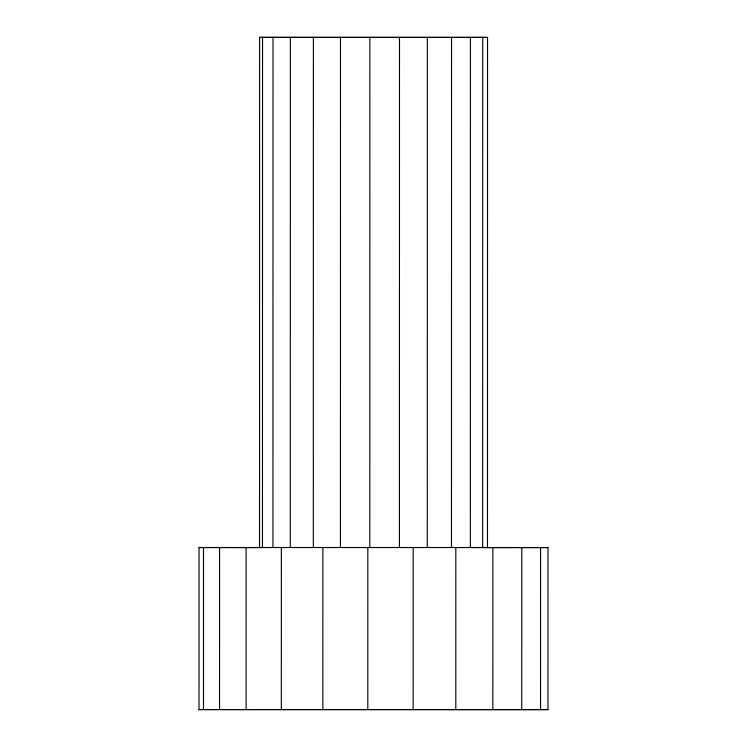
<?xml version="1.0" encoding="UTF-8"?>
<svg xmlns="http://www.w3.org/2000/svg" width="747" height="747" viewBox="0 0 747 747"><rect width="100%" height="100%" fill="white"/><g stroke="black" fill="none" stroke-linecap="round" stroke-linejoin="round"><path stroke-width="1.12" d="M199.01 709.566L199.038 547.523L521.77 547.532L547.99 547.56L547.962 709.613L199.01 709.566L547.962 709.613M203.492 709.547L203.511 547.504M219.553 709.538L219.571 547.495M246.099 709.529L246.118 547.486M262.533 37.369L259.611 37.378L259.536 547.523L262.458 547.514L262.533 37.369L470.423 37.387L487.548 37.406L487.483 547.551L470.358 547.532L470.423 37.387M272.954 547.504L273.019 37.359M281.33 709.529L281.358 547.476M290.294 547.504L290.368 37.35M313.31 547.495L313.376 37.35M322.844 709.529L322.863 547.476M340.427 547.495L340.492 37.35M367.813 709.529L367.832 547.476M369.802 547.504L369.868 37.35M399.421 547.504L399.496 37.359M413.156 709.538L413.184 547.486M427.284 547.514L427.349 37.369M451.477 547.523L451.543 37.378M455.81 709.547L455.829 547.495M482.637 547.542L482.711 37.397M492.843 709.557L492.871 547.514M521.751 709.575L521.77 547.532M540.548 709.594L540.576 547.542M487.548 37.406L259.611 37.378M547.99 547.56L487.259 547.598M259.937 547.57L199.038 547.523"/></g></svg>
